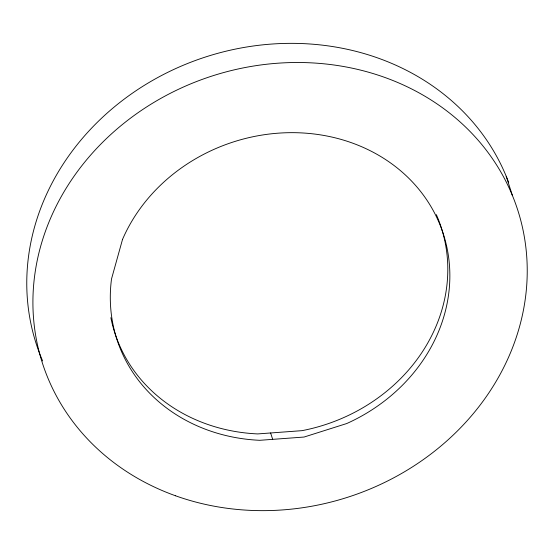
<?xml version="1.0" encoding="UTF-8"?>
<svg xmlns="http://www.w3.org/2000/svg" width="554" height="554" viewBox="0 0 554 554"><rect width="100%" height="100%" fill="white"/><g stroke="black" fill="none" stroke-linecap="round" stroke-linejoin="round"><path stroke-width="0.83" d="M506.204 176.234L512.353 195.382M270.622 432.972L272.672 439.357M42.63 360.952A249.674 221.261 -17.8 0 1 191.739 61.861A249.674 221.261 -17.8 0 1 508.711 182.626M436.337 214.627A171.511 151.99 -17.8 0 1 302.013 430.659L257.693 433.921A171.511 151.99 -17.8 0 1 110.855 317.677M122.524 239.411L111.52 278.939A171.511 151.99 -17.8 0 0 259.743 440.305L304.063 437.044L346.749 423.533A171.511 151.99 -17.8 0 0 398.818 169.268A171.511 151.99 -17.8 0 0 122.524 239.411M175.556 495.788A249.674 221.261 -17.8 0 0 526.3 251.468A249.674 221.261 -17.8 0 0 138.368 112.476A249.674 221.261 -17.8 0 0 175.556 495.788"/></g></svg>
